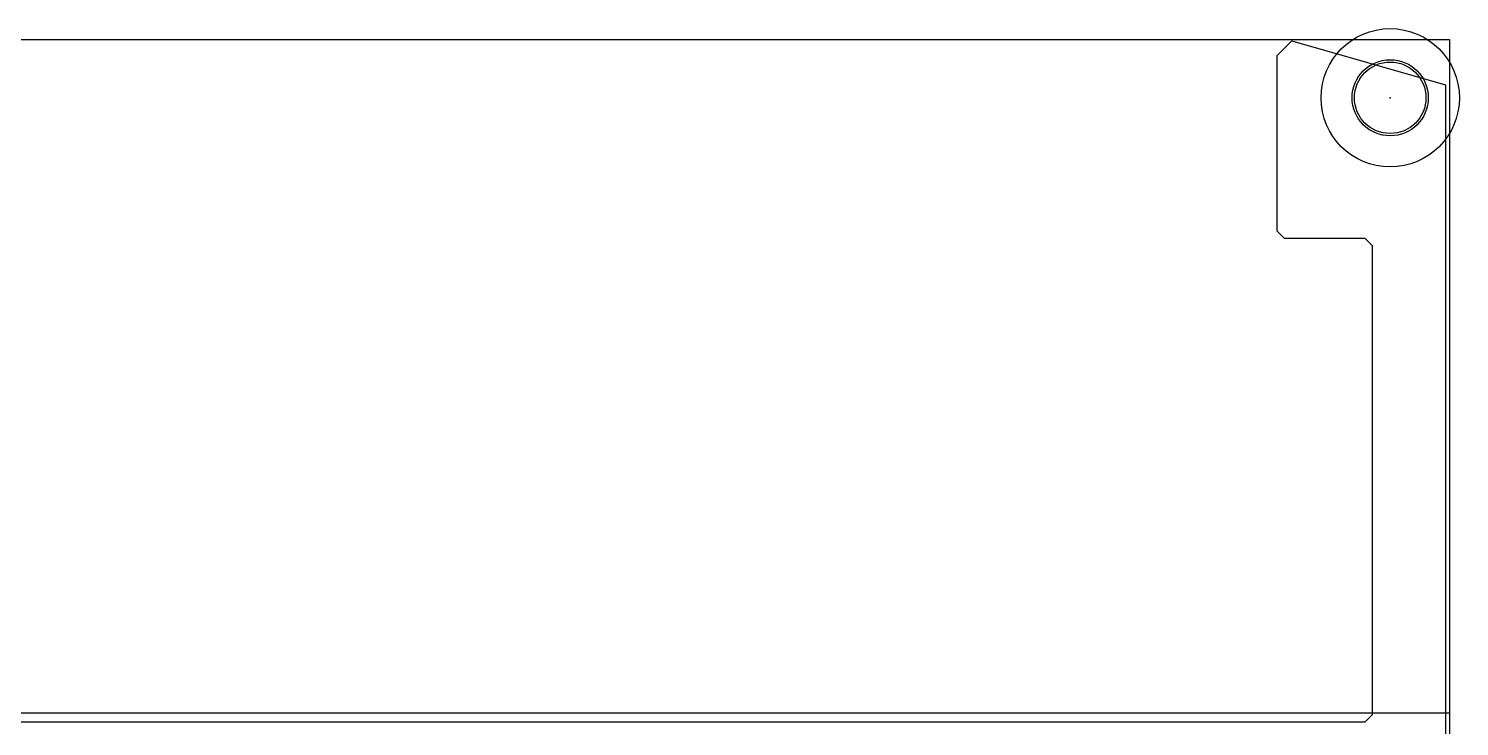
# Model space of a CAD drawing. Extents: x 103 to 286, y -140 to -65.
# Drawn here: x 224 to 286, y -95.5 to -65.2 of the extents above; entities that cross this region are included whole.
import ezdxf

# ---------------------------------------------------------------- set-up
doc = ezdxf.new("R2010")
doc.units = 0
for name, color, linetype in [('16', 175, 'CONTINUOUS'), ('20', 7, 'CONTINUOUS'), ('23', 7, 'CONTINUOUS'), ('29', 253, 'CONTINUOUS'), ('30', 253, 'CONTINUOUS'), ('39', 22, 'CONTINUOUS'), ('40', 175, 'CONTINUOUS')]:
    doc.layers.add(name, color=color, linetype=linetype)

msp = doc.modelspace()

# ---------------------------------------------------------------- linework, layer by layer
at = {"layer": '16'}
for p, q in [((278.13, -66.3575), (278.765, -65.7225)), ((278.765, -65.7225), (285.4325, -67.6275)), ((278.13, -73.9775), (278.13, -66.3575)), ((285.4325, -67.6275), (285.4325, -103.1875)), ((278.4475, -74.295), (278.13, -73.9775)), ((281.94, -74.295), (278.4475, -74.295)), ((282.2575, -74.6125), (281.94, -74.295)), ((282.2575, -94.9325), (282.2575, -74.6125)), ((281.94, -95.25), (282.2575, -94.9325)), ((176.53, -95.25), (281.94, -95.25))]:
    msp.add_line(p, q, dxfattribs=at)
at = {"layer": '20'}
for p, q in [((174.7012, -65.659), (285.5976, -65.659)), ((285.5976, -65.659), (285.5976, -121.285)), ((176.1808, -94.869), (281.6542, -94.869)), ((281.0002, -94.8665), (285.59, -94.8665)), ((285.59, -94.8665), (285.59, -94.8995))]:
    msp.add_line(p, q, dxfattribs=at)
msp.add_circle((283.0322, -68.1863), 1.55, dxfattribs=at)
at = {"layer": '23'}
msp.add_point((283.0322, -68.1863), dxfattribs=at)
at = {"layer": '29'}
msp.add_circle((283.0322, -68.1863), 1.6516, dxfattribs=at)
at = {"layer": '30'}
msp.add_circle((283.0322, -68.1863), 1.6516, dxfattribs=at)
at = {"layer": '39'}
msp.add_circle((283.0322, -68.1863), 3, dxfattribs=at)
at = {"layer": '40'}
msp.add_circle((283.0322, -68.1863), 3, dxfattribs=at)

doc.saveas('drawing.dxf')
